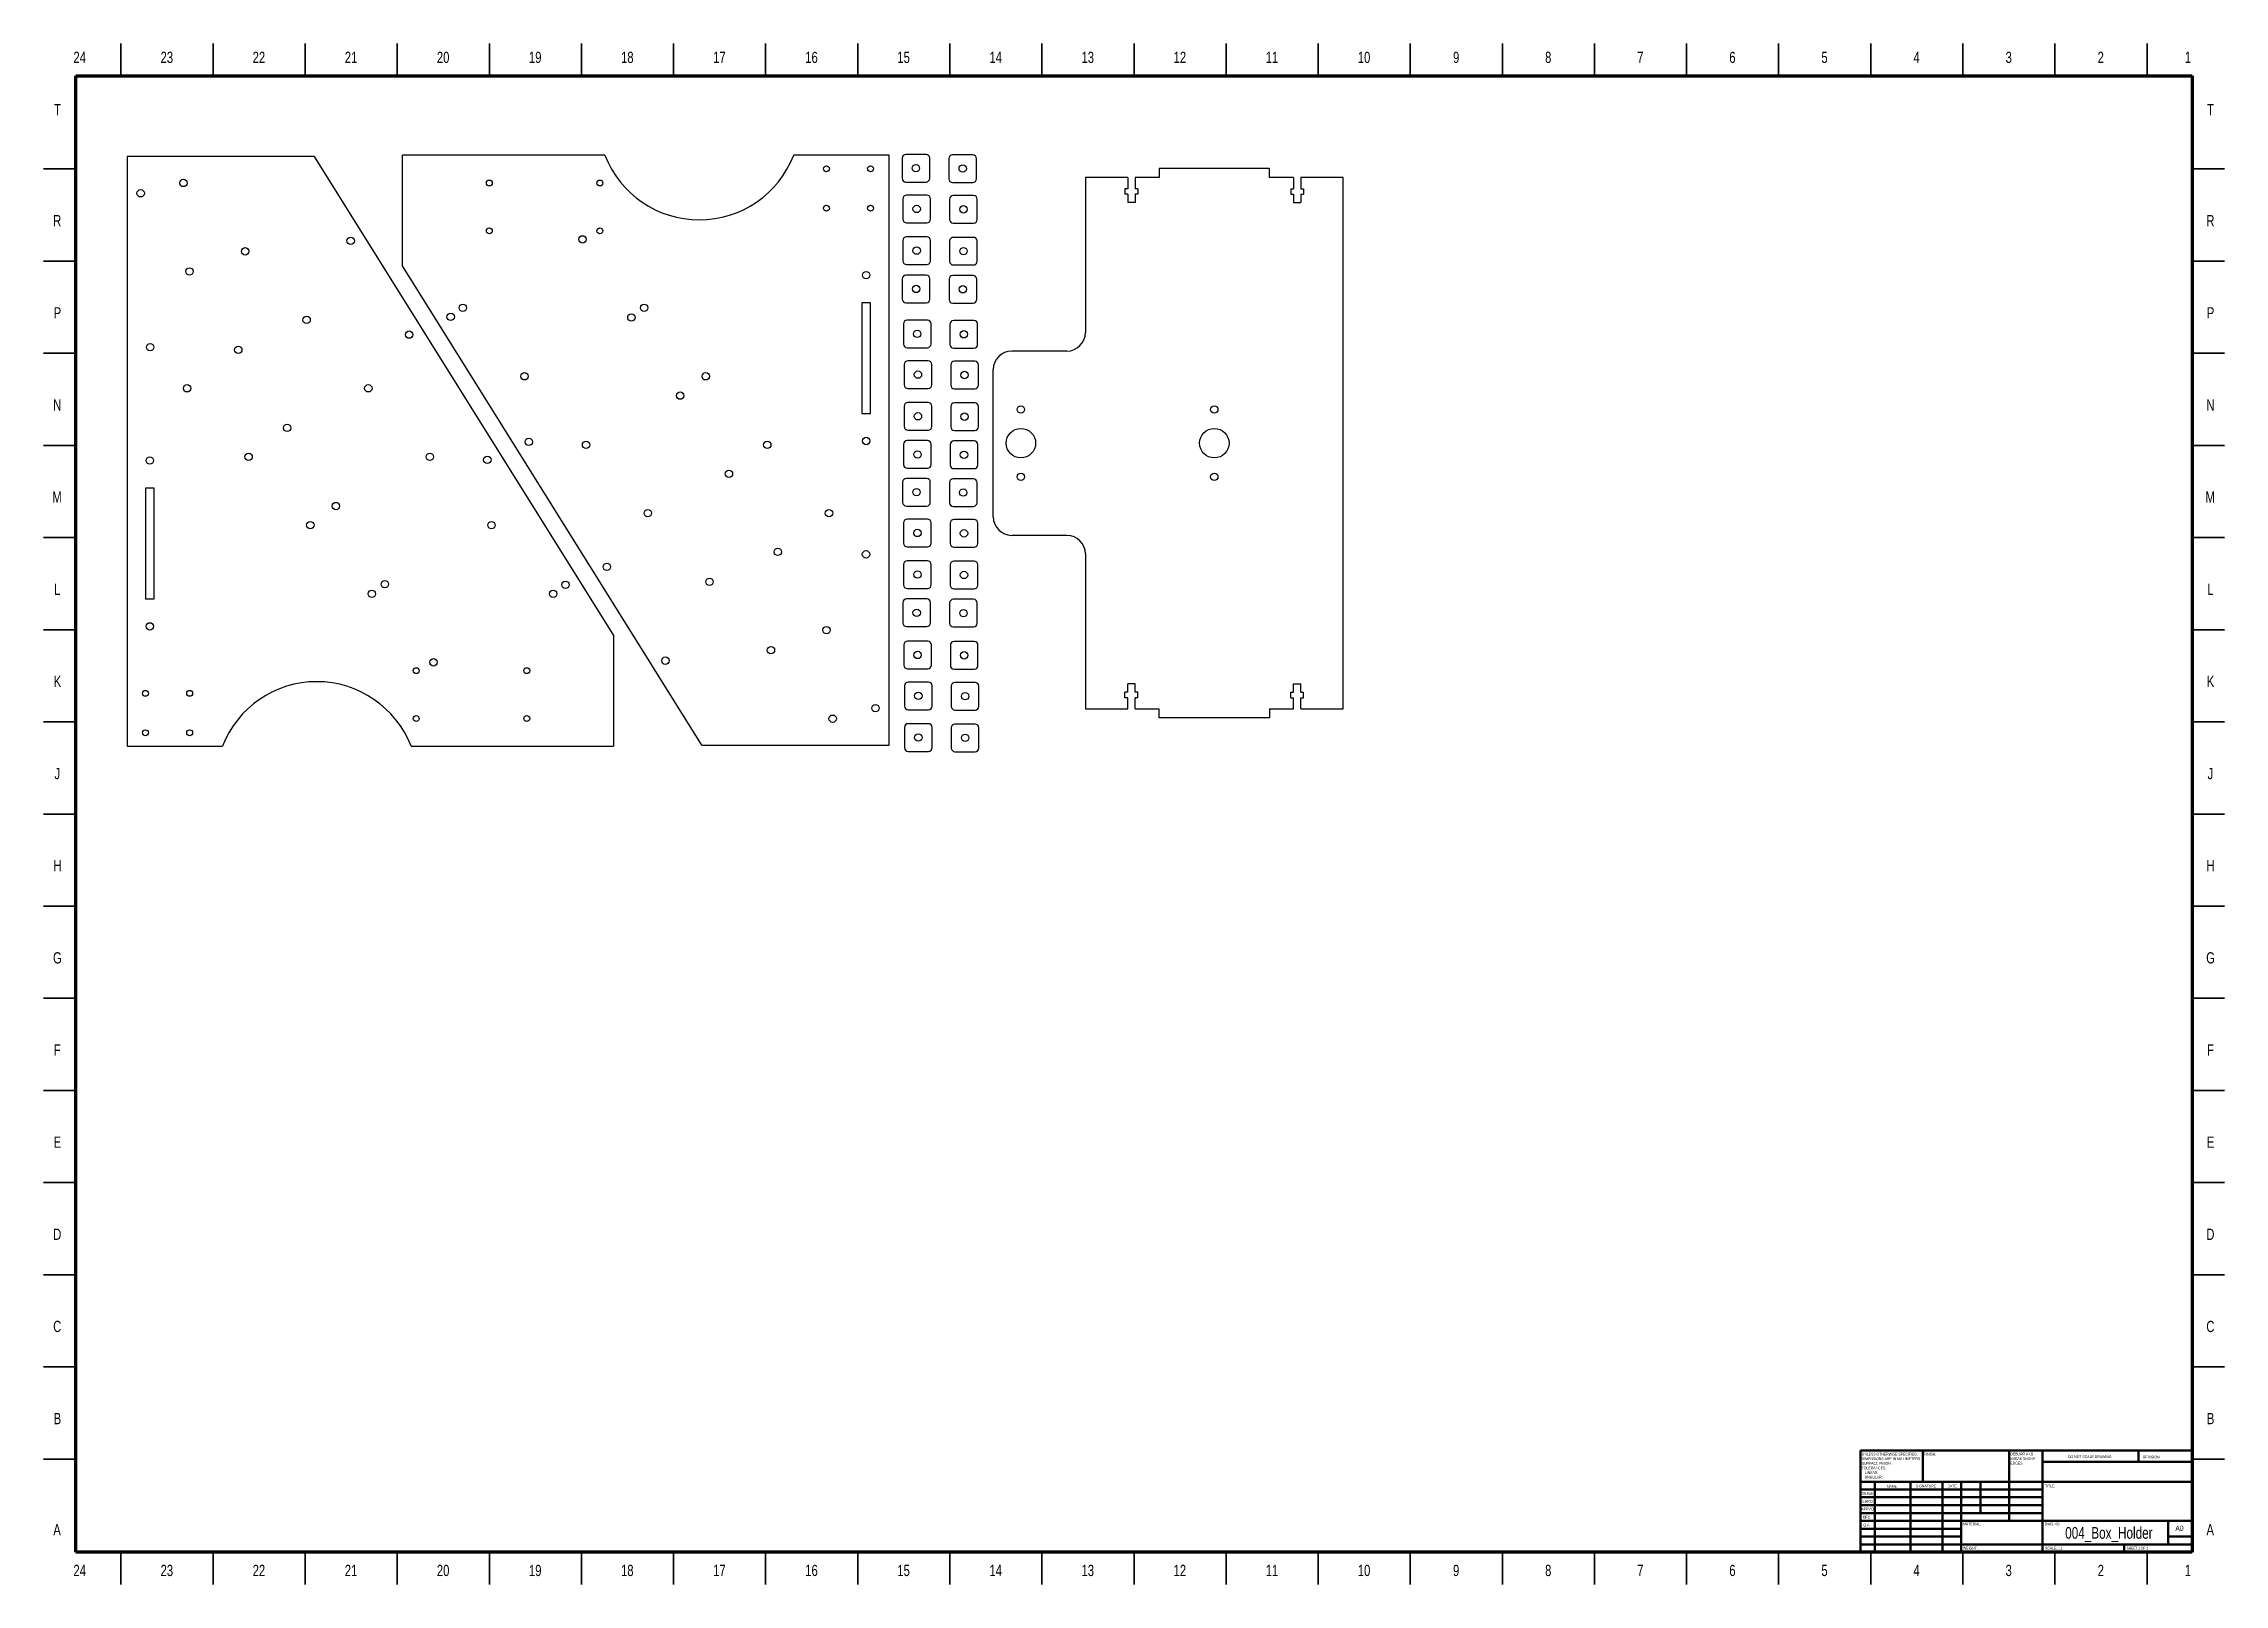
# Model space of a CAD drawing. Header units: millimetres. Extents: x 2 to 1186, y 2 to 838.
import ezdxf

# ---------------------------------------------------------------- set-up
doc = ezdxf.new("R2010")
doc.units = ezdxf.units.MM
doc.styles.add('SLDTEXTSTYLE0', font='TXT', dxfattribs={"width": 0.75})
doc.styles.add('SLDTEXTSTYLE1', font='TXT', dxfattribs={"width": 0.686449})
doc.styles.add('SLDTEXTSTYLE2', font='TXT', dxfattribs={"width": 0.6875})

# ---------------------------------------------------------------- blocks, each defined once
blk = doc.blocks.new('SW_NOTE_0')
at = {"color": 0, "linetype": 'Continuous', "lineweight": 0, "char_height": 1.5, "attachment_point": 1, "style": 'SLDTEXTSTYLE0'}
for s, insert in [('UNLESS OTHERWISE SPECIFIED:', (0, 1.9)), ('TOLERANCES:', (0, -5.6)), ('DIMENSIONS ARE IN MILLIMETERS', (0, -0.6)), ('SURFACE FINISH:', (0, -3.1)), ('ANGULAR:', (1.7, -10.6)), ('LINEAR:', (1.7, -8.1))]:
    blk.add_mtext(s, dxfattribs=dict(at, insert=insert))
blk = doc.blocks.new('SW_NOTE_1')
at = {"color": 0, "linetype": 'Continuous', "lineweight": 0, "char_height": 1.5, "attachment_point": 1, "style": 'SLDTEXTSTYLE0'}
for s, insert in [('DEBURR AND', (0, 1.9)), ('BREAK SHARP', (0, -0.6)), ('EDGES', (0, -3.1))]:
    blk.add_mtext(s, dxfattribs=dict(at, insert=insert))

msp = doc.modelspace()

# ---------------------------------------------------------------- linework, layer by layer
at = {"color": 7, "linetype": 'Continuous', "lineweight": 35}
for p, q in [((44.5, 821), (44.5, 838.5)), ((94.5, 821), (94.5, 838.5)), ((144.5, 821), (144.5, 838.5)), ((194.5, 821), (194.5, 838.5)), ((244.5, 821), (244.5, 838.5)), ((294.5, 821), (294.5, 838.5)), ((344.5, 821), (344.5, 838.5)), ((394.5, 821), (394.5, 838.5)), ((444.5, 821), (444.5, 838.5)), ((494.5, 821), (494.5, 838.5)), ((544.5, 821), (544.5, 838.5)), ((594.5, 838.5), (594.5, 821)), ((594.5, 821), (594.5, 838.5)), ((644.5, 821), (644.5, 838.5)), ((694.5, 821), (694.5, 838.5)), ((744.5, 821), (744.5, 838.5)), ((794.5, 821), (794.5, 838.5)), ((844.5, 821), (844.5, 838.5)), ((894.5, 821), (894.5, 838.5)), ((944.5, 821), (944.5, 838.5)), ((994.5, 821), (994.5, 838.5)), ((1044.5, 821), (1044.5, 838.5)), ((1094.5, 821), (1094.5, 838.5)), ((1144.5, 821), (1144.5, 838.5)), ((20, 770.5), (2.5, 770.5)), ((1169, 770.5), (1186.5, 770.5)), ((20, 720.5), (2.5, 720.5)), ((1169, 720.5), (1186.5, 720.5)), ((20, 670.5), (2.5, 670.5)), ((1169, 670.5), (1186.5, 670.5)), ((20, 620.5), (2.5, 620.5)), ((1169, 620.5), (1186.5, 620.5)), ((20, 570.5), (2.5, 570.5)), ((1169, 570.5), (1186.5, 570.5)), ((20, 520.5), (2.5, 520.5)), ((1169, 520.5), (1186.5, 520.5)), ((20, 470.5), (2.5, 470.5)), ((1169, 470.5), (1186.5, 470.5)), ((2.5, 420.5), (20, 420.5)), ((20, 420.5), (2.5, 420.5)), ((1186.5, 420.5), (1169, 420.5)), ((1169, 420.5), (1186.5, 420.5)), ((20, 370.5), (2.5, 370.5)), ((1169, 370.5), (1186.5, 370.5)), ((20, 320.5), (2.5, 320.5)), ((1169, 320.5), (1186.5, 320.5)), ((20, 270.5), (2.5, 270.5)), ((1169, 270.5), (1186.5, 270.5)), ((20, 220.5), (2.5, 220.5)), ((1169, 220.5), (1186.5, 220.5)), ((20, 170.5), (2.5, 170.5)), ((1169, 170.5), (1186.5, 170.5)), ((20, 120.5), (2.5, 120.5)), ((1169, 120.5), (1186.5, 120.5)), ((20, 70.5), (2.5, 70.5)), ((1169, 70.5), (1186.5, 70.5)), ((44.5, 20), (44.5, 2.5)), ((94.5, 20), (94.5, 2.5)), ((144.5, 20), (144.5, 2.5)), ((194.5, 20), (194.5, 2.5)), ((244.5, 20), (244.5, 2.5)), ((294.5, 20), (294.5, 2.5)), ((344.5, 20), (344.5, 2.5)), ((394.5, 20), (394.5, 2.5)), ((444.5, 20), (444.5, 2.5)), ((494.5, 20), (494.5, 2.5)), ((544.5, 20), (544.5, 2.5)), ((594.5, 2.5), (594.5, 20)), ((594.5, 20), (594.5, 2.5)), ((644.5, 20), (644.5, 2.5)), ((694.5, 20), (694.5, 2.5)), ((744.5, 20), (744.5, 2.5)), ((794.5, 20), (794.5, 2.5)), ((844.5, 20), (844.5, 2.5)), ((894.5, 20), (894.5, 2.5)), ((944.5, 20), (944.5, 2.5)), ((994.5, 20), (994.5, 2.5)), ((1044.5, 20), (1044.5, 2.5)), ((1094.5, 20), (1094.5, 2.5)), ((1144.5, 20), (1144.5, 2.5))]:
    msp.add_line(p, q, dxfattribs=at)
at = {"color": 7, "linetype": 'Continuous', "lineweight": 70}
for p, q in [((20, 20), (20, 821)), ((20, 821), (1169, 821)), ((1169, 821), (1169, 20)), ((1169, 20), (20, 20))]:
    msp.add_line(p, q, dxfattribs=at)
at = {"color": 7, "linetype": 'Continuous', "lineweight": 25}
for p, q in [((47.8, 777.3), (47.8, 457.3)), ((149.4, 777.3), (47.8, 777.3)), ((149.4, 777.3), (311.9, 517.3)), ((197.4, 717.9), (197.4, 777.9)), ((307.2, 777.9), (197.4, 777.9)), ((461.5, 777.9), (409.7, 777.9)), ((461.5, 457.9), (461.5, 777.9)), ((468.6, 776.4), (468.6, 765.4)), ((481.6, 778.4), (470.6, 778.4)), ((483.6, 765.4), (483.6, 776.4)), ((494, 776.2), (494, 765.2)), ((507, 778.2), (496, 778.2)), ((509, 765.2), (509, 776.2)), ((608.1, 770.8), (608.1, 765.8)), ((668.1, 770.8), (608.1, 770.8)), ((668.1, 765.8), (668.1, 770.8)), ((470.6, 763.4), (481.6, 763.4)), ((496, 763.2), (507, 763.2)), ((568.1, 765.8), (568.1, 681.7)), ((591.1, 765.8), (568.1, 765.8)), ((591.1, 759.8), (589.6, 759.8)), ((589.6, 759.8), (589.6, 756.8)), ((591.1, 765.8), (591.1, 759.8)), ((595.1, 765.8), (595.1, 759.8)), ((608.1, 765.8), (595.1, 765.8)), ((596.6, 759.8), (595.1, 759.8)), ((596.6, 759.8), (596.6, 756.8)), ((681.1, 765.8), (668.1, 765.8)), ((679.6, 759.8), (681.1, 759.8)), ((679.6, 759.8), (679.6, 756.8)), ((681.1, 765.8), (681.1, 759.8)), ((685.1, 765.8), (685.1, 759.8)), ((708.1, 765.8), (685.1, 765.8)), ((685.1, 759.8), (686.6, 759.8)), ((686.6, 759.8), (686.6, 756.8)), ((708.1, 477.6), (708.1, 765.8)), ((469, 754.3), (469, 743.3)), ((482, 756.3), (471, 756.3)), ((484, 743.3), (484, 754.3)), ((494.4, 754.1), (494.4, 743.1)), ((507.4, 756.1), (496.4, 756.1)), ((509.4, 743.1), (509.4, 754.1)), ((591.1, 756.8), (589.6, 756.8)), ((591.1, 756.8), (591.1, 752.3)), ((595.1, 752.3), (591.1, 752.3)), ((595.1, 756.8), (595.1, 752.3)), ((596.6, 756.8), (595.1, 756.8)), ((679.6, 756.8), (681.1, 756.8)), ((681.1, 756.8), (681.1, 752.3)), ((681.1, 752.3), (685.1, 752.3)), ((685.1, 756.8), (685.1, 752.3)), ((685.1, 756.8), (686.6, 756.8)), ((471, 741.3), (482, 741.3)), ((496.4, 741.1), (507.4, 741.1)), ((469, 731.7), (469, 720.7)), ((482, 733.7), (471, 733.7)), ((484, 720.7), (484, 731.7)), ((494.4, 731.4), (494.4, 720.4)), ((507.4, 733.4), (496.4, 733.4)), ((509.4, 720.4), (509.4, 731.4)), ((359.8, 457.9), (197.4, 717.9)), ((468.7, 710.9), (468.7, 699.9)), ((481.7, 712.9), (470.7, 712.9)), ((471, 718.7), (482, 718.7)), ((483.7, 699.9), (483.7, 710.9)), ((494.1, 710.7), (494.1, 699.7)), ((507.1, 712.7), (496.1, 712.7)), ((496.4, 718.4), (507.4, 718.4)), ((509.1, 699.7), (509.1, 710.7)), ((446.7, 697.9), (446.7, 637.9)), ((451.5, 697.9), (446.7, 697.9)), ((451.5, 637.9), (451.5, 697.9)), ((470.7, 697.9), (481.7, 697.9)), ((482.3, 688.5), (471.3, 688.5)), ((496.1, 697.7), (507.1, 697.7)), ((507.6, 688.3), (496.6, 688.3)), ((469.3, 686.5), (469.3, 675.5)), ((484.3, 675.5), (484.3, 686.5)), ((494.6, 686.3), (494.6, 675.3)), ((509.6, 675.3), (509.6, 686.3)), ((469.7, 664.4), (469.7, 653.4)), ((471.3, 673.5), (482.3, 673.5)), ((482.7, 666.4), (471.7, 666.4)), ((484.7, 653.4), (484.7, 664.4)), ((495, 664.2), (495, 653.2)), ((496.6, 673.3), (507.6, 673.3)), ((508, 666.2), (497, 666.2)), ((510, 653.2), (510, 664.2)), ((558.1, 671.7), (528.1, 671.7)), ((471.7, 651.4), (482.7, 651.4)), ((497, 651.2), (508, 651.2)), ((518.1, 581.7), (518.1, 661.7)), ((469.7, 641.8), (469.7, 630.8)), ((482.7, 643.8), (471.7, 643.8)), ((484.7, 630.8), (484.7, 641.8)), ((495, 641.6), (495, 630.6)), ((508, 643.6), (497, 643.6)), ((510, 630.6), (510, 641.6)), ((446.7, 637.9), (451.5, 637.9)), ((471.7, 628.8), (482.7, 628.8)), ((497, 628.6), (508, 628.6)), ((469.4, 621.1), (469.4, 610.1)), ((482.4, 623.1), (471.4, 623.1)), ((484.4, 610.1), (484.4, 621.1)), ((494.7, 620.9), (494.7, 609.9)), ((507.7, 622.9), (496.7, 622.9)), ((509.7, 609.9), (509.7, 620.9)), ((471.4, 608.1), (482.4, 608.1)), ((496.7, 607.9), (507.7, 607.9)), ((62.6, 597.3), (57.8, 597.3)), ((57.8, 597.3), (57.8, 537.3)), ((62.6, 537.3), (62.6, 597.3)), ((468.9, 600.6), (468.9, 589.6)), ((481.9, 602.6), (470.9, 602.6)), ((483.9, 589.6), (483.9, 600.6)), ((494.3, 600.4), (494.3, 589.4)), ((507.3, 602.4), (496.3, 602.4)), ((509.3, 589.4), (509.3, 600.4)), ((470.9, 587.6), (481.9, 587.6)), ((482.4, 580.5), (471.4, 580.5)), ((496.3, 587.4), (507.3, 587.4)), ((507.7, 580.3), (496.7, 580.3)), ((469.4, 578.5), (469.4, 567.5)), ((484.4, 567.5), (484.4, 578.5)), ((494.7, 578.3), (494.7, 567.3)), ((509.7, 567.3), (509.7, 578.3)), ((558.1, 571.7), (528.1, 571.7)), ((471.4, 565.5), (482.4, 565.5)), ((482.4, 557.9), (471.4, 557.9)), ((496.7, 565.3), (507.7, 565.3)), ((507.7, 557.7), (496.7, 557.7)), ((568.1, 561.7), (568.1, 477.6)), ((469.4, 555.9), (469.4, 544.9)), ((484.4, 544.9), (484.4, 555.9)), ((494.7, 555.7), (494.7, 544.7)), ((509.7, 544.7), (509.7, 555.7)), ((57.8, 537.3), (62.6, 537.3)), ((469, 535.2), (469, 524.2)), ((482, 537.2), (471, 537.2)), ((471.4, 542.9), (482.4, 542.9)), ((484, 524.2), (484, 535.2)), ((494.4, 535), (494.4, 524)), ((507.4, 537), (496.4, 537)), ((496.7, 542.7), (507.7, 542.7)), ((509.4, 524), (509.4, 535)), ((471, 522.2), (482, 522.2)), ((496.4, 522), (507.4, 522)), ((311.9, 517.3), (311.9, 457.3)), ((469.5, 512.3), (469.5, 501.3)), ((482.5, 514.3), (471.5, 514.3)), ((484.5, 501.3), (484.5, 512.3)), ((494.8, 512.1), (494.8, 501.1)), ((507.8, 514.1), (496.8, 514.1)), ((509.8, 501.1), (509.8, 512.1)), ((471.5, 499.3), (482.5, 499.3)), ((496.8, 499.1), (507.8, 499.1)), ((469.9, 490.1), (469.9, 479.1)), ((482.9, 492.1), (471.9, 492.1)), ((484.9, 479.1), (484.9, 490.1)), ((495.3, 489.9), (495.3, 478.9)), ((508.3, 491.9), (497.3, 491.9)), ((510.3, 478.9), (510.3, 489.9)), ((591.1, 486.6), (589.6, 486.6)), ((589.6, 483.6), (589.6, 486.6)), ((595.1, 491.1), (591.1, 491.1)), ((591.1, 486.6), (591.1, 491.1)), ((595.1, 486.6), (595.1, 491.1)), ((596.6, 486.6), (595.1, 486.6)), ((596.6, 483.6), (596.6, 486.6)), ((679.6, 486.6), (681.1, 486.6)), ((679.6, 483.6), (679.6, 486.6)), ((681.1, 491.1), (685.1, 491.1)), ((681.1, 486.6), (681.1, 491.1)), ((685.1, 486.6), (685.1, 491.1)), ((685.1, 486.6), (686.6, 486.6)), ((686.6, 483.6), (686.6, 486.6)), ((471.9, 477.1), (482.9, 477.1)), ((497.3, 476.9), (508.3, 476.9)), ((568.1, 477.6), (591.1, 477.6)), ((591.1, 483.6), (589.6, 483.6)), ((591.1, 477.6), (591.1, 483.6)), ((595.1, 477.6), (595.1, 483.6)), ((596.6, 483.6), (595.1, 483.6)), ((595.1, 477.6), (608.1, 477.6)), ((608.1, 472.6), (608.1, 477.6)), ((668.1, 477.6), (668.1, 472.6)), ((668.1, 477.6), (681.1, 477.6)), ((679.6, 483.6), (681.1, 483.6)), ((681.1, 477.6), (681.1, 483.6)), ((685.1, 477.6), (685.1, 483.6)), ((685.1, 483.6), (686.6, 483.6)), ((685.1, 477.6), (708.1, 477.6)), ((469.9, 467.5), (469.9, 456.5)), ((482.9, 469.5), (471.9, 469.5)), ((484.9, 456.5), (484.9, 467.5)), ((495.3, 467.3), (495.3, 456.3)), ((508.3, 469.3), (497.3, 469.3)), ((510.3, 456.3), (510.3, 467.3)), ((668.1, 472.6), (608.1, 472.6)), ((47.8, 457.3), (99.6, 457.3)), ((202, 457.3), (311.9, 457.3)), ((359.8, 457.9), (461.5, 457.9)), ((471.9, 454.5), (482.9, 454.5)), ((497.3, 454.3), (508.3, 454.3))]:
    msp.add_line(p, q, dxfattribs=at)
at = {"color": 7, "linetype": 'Continuous', "lineweight": 50}
for p, q in [((989, 75.2), (1169, 75.2)), ((989, 75.2), (989, 20)), ((1022.8, 58.2), (1022.8, 75.2)), ((1069.6, 75.2), (1069.6, 37)), ((1087.8, 75.2), (1087.8, 20)), ((1139.8, 68.9), (1139.8, 75.2)), ((1169, 68.9), (1087.8, 68.9)), ((1169, 58.2), (989, 58.2)), ((1087.8, 54), (989, 54)), ((1087.8, 49.8), (989, 49.8)), ((996.8, 58.2), (996.8, 20)), ((1016, 58.2), (1016, 20)), ((1033.4, 58.2), (1033.4, 20)), ((1043.6, 20), (1043.6, 58.2)), ((1054, 41.2), (1054, 58.2)), ((1087.8, 45.5), (989, 45.5)), ((1087.8, 41.2), (989, 41.2)), ((1043.6, 37), (989, 37)), ((1043.6, 37), (1169, 37)), ((1156, 24.2), (1156, 37)), ((1043.6, 32.7), (989, 32.7)), ((1043.6, 28.5), (989, 28.5)), ((989, 24.2), (1169, 24.2)), ((1132, 20), (1132, 24.2)), ((1169, 28.5), (1156, 28.5))]:
    msp.add_line(p, q, dxfattribs=at)
at = {"color": 7, "linetype": 'Continuous', "lineweight": 25}
for centre, radius in [((427.5, 770.6), 1.6), ((451.5, 770.6), 1.6), ((476.1, 770.9), 2), ((501.5, 770.7), 2), ((55.2, 757.3), 2), ((78.4, 762.9), 2), ((244.5, 762.9), 1.6), ((304.5, 762.9), 1.6), ((427.5, 749.2), 1.6), ((451.5, 749.2), 1.6), ((476.5, 748.8), 2), ((501.9, 748.6), 2), ((244.5, 736.9), 1.6), ((295.1, 732.3), 2), ((304.5, 736.9), 1.6), ((111.9, 725.8), 2), ((169.2, 731.5), 2), ((476.5, 726.2), 2), ((501.9, 725.9), 2), ((81.7, 714.9), 2), ((449.1, 712.9), 2), ((476.2, 705.4), 2), ((501.6, 705.2), 2), ((145.3, 688.6), 2), ((223.5, 690.3), 2), ((230.1, 695.2), 2), ((321.6, 689.9), 2), ((328.5, 695.2), 2), ((60.3, 673.8), 2), ((201, 680.6), 2), ((476.8, 681), 2), ((502.1, 680.8), 2), ((108.2, 672.4), 2), ((80.4, 651.5), 2), ((178.8, 651.5), 2), ((263.6, 658), 2), ((362, 658), 2), ((477.2, 658.9), 2), ((502.5, 658.7), 2), ((348.1, 647.5), 2), ((533.1, 640), 2), ((638.1, 640), 2), ((134.7, 630), 2), ((477.2, 636.3), 2), ((502.5, 636.1), 2), ((533.1, 621.7), 8), ((638.1, 621.7), 8), ((113.8, 614.3), 2), ((212.2, 614.3), 2), ((265.9, 622.4), 2), ((297, 620.8), 2), ((395.4, 620.8), 2), ((449.1, 622.9), 2), ((476.9, 615.6), 2), ((502.2, 615.4), 2), ((60.2, 612.3), 2), ((243.4, 612.7), 2), ((374.6, 605.1), 2), ((533.1, 603.5), 2), ((638.1, 603.5), 2), ((476.4, 595.1), 2), ((501.8, 594.9), 2), ((161.2, 587.6), 2), ((330.5, 583.7), 2), ((428.9, 583.7), 2), ((147.3, 577.2), 2), ((245.7, 577.2), 2), ((476.9, 573), 2), ((502.2, 572.8), 2), ((308.3, 554.6), 2), ((401.1, 562.7), 2), ((449, 561.4), 2), ((187.7, 545.2), 2), ((285.8, 544.9), 2), ((364, 546.5), 2), ((476.9, 550.4), 2), ((502.2, 550.2), 2), ((180.7, 540), 2), ((279.1, 540), 2), ((60.2, 522.3), 2), ((427.6, 520.3), 2), ((476.5, 529.7), 2), ((501.9, 529.5), 2), ((397.4, 509.4), 2), ((204.8, 498.3), 1.6), ((214.2, 502.8), 2), ((264.8, 498.3), 1.6), ((340.1, 503.7), 2), ((477, 506.8), 2), ((502.3, 506.6), 2), ((57.8, 486), 1.6), ((81.8, 486), 1.6), ((477.4, 484.6), 2), ((502.8, 484.4), 2), ((204.8, 472.3), 1.6), ((264.8, 472.3), 1.6), ((430.9, 472.2), 2), ((454.1, 477.9), 2), ((57.8, 464.6), 1.6), ((81.8, 464.6), 1.6), ((477.4, 462), 2), ((502.8, 461.8), 2)]:
    msp.add_circle(centre, radius, dxfattribs=at)
for centre, radius, start, end in [((358.5, 797.9), 55, 201.3237, 338.6763), ((470.6, 776.4), 2, 90, 180), ((481.6, 776.4), 2, 0, 90), ((496, 776.2), 2, 90, 180), ((507, 776.2), 2, 0, 90), ((470.6, 765.4), 2, 180, 270), ((481.6, 765.4), 2, 270, 0), ((496, 765.2), 2, 180, 270), ((507, 765.2), 2, 270, 0), ((471, 754.3), 2, 90, 180), ((482, 754.3), 2, 0, 90), ((496.4, 754.1), 2, 90, 180), ((507.4, 754.1), 2, 0, 90), ((471, 743.3), 2, 180, 270), ((482, 743.3), 2, 270, 0), ((496.4, 743.1), 2, 180, 270), ((507.4, 743.1), 2, 270, 0), ((471, 731.7), 2, 90, 180), ((482, 731.7), 2, 0, 90), ((496.4, 731.4), 2, 90, 180), ((507.4, 731.4), 2, 0, 90), ((470.7, 710.9), 2, 90, 180), ((471, 720.7), 2, 180, 270), ((481.7, 710.9), 2, 0, 90), ((482, 720.7), 2, 270, 0), ((496.1, 710.7), 2, 90, 180), ((496.4, 720.4), 2, 180, 270), ((507.1, 710.7), 2, 0, 90), ((507.4, 720.4), 2, 270, 0), ((470.7, 699.9), 2, 180, 270), ((481.7, 699.9), 2, 270, 0), ((496.1, 699.7), 2, 180, 270), ((507.1, 699.7), 2, 270, 0), ((471.3, 686.5), 2, 90, 180), ((482.3, 686.5), 2, 0, 90), ((496.6, 686.3), 2, 90, 180), ((507.6, 686.3), 2, 0, 90), ((471.3, 675.5), 2, 180, 270), ((482.3, 675.5), 2, 270, 0), ((496.6, 675.3), 2, 180, 270), ((507.6, 675.3), 2, 270, 0), ((558.1, 681.7), 10, 270, 0), ((471.7, 664.4), 2, 90, 180), ((482.7, 664.4), 2, 0, 90), ((497, 664.2), 2, 90, 180), ((508, 664.2), 2, 0, 90), ((528.1, 661.7), 10, 90, 180), ((471.7, 653.4), 2, 180, 270), ((482.7, 653.4), 2, 270, 0), ((497, 653.2), 2, 180, 270), ((508, 653.2), 2, 270, 0), ((471.7, 641.8), 2, 90, 180), ((482.7, 641.8), 2, 0, 90), ((497, 641.6), 2, 90, 180), ((508, 641.6), 2, 0, 90), ((471.7, 630.8), 2, 180, 270), ((482.7, 630.8), 2, 270, 0), ((497, 630.6), 2, 180, 270), ((508, 630.6), 2, 270, 0), ((471.4, 621.1), 2, 90, 180), ((482.4, 621.1), 2, 0, 90), ((496.7, 620.9), 2, 90, 180), ((507.7, 620.9), 2, 0, 90), ((471.4, 610.1), 2, 180, 270), ((482.4, 610.1), 2, 270, 0), ((496.7, 609.9), 2, 180, 270), ((507.7, 609.9), 2, 270, 0), ((470.9, 600.6), 2, 90, 180), ((481.9, 600.6), 2, 0, 90), ((496.3, 600.4), 2, 90, 180), ((507.3, 600.4), 2, 0, 90), ((470.9, 589.6), 2, 180, 270), ((471.4, 578.5), 2, 90, 180), ((481.9, 589.6), 2, 270, 0), ((482.4, 578.5), 2, 0, 90), ((496.3, 589.4), 2, 180, 270), ((496.7, 578.3), 2, 90, 180), ((507.3, 589.4), 2, 270, 0), ((507.7, 578.3), 2, 0, 90), ((528.1, 581.7), 10, 180, 270), ((558.1, 561.7), 10, 0, 90), ((471.4, 567.5), 2, 180, 270), ((471.4, 555.9), 2, 90, 180), ((482.4, 567.5), 2, 270, 0), ((482.4, 555.9), 2, 0, 90), ((496.7, 567.3), 2, 180, 270), ((496.7, 555.7), 2, 90, 180), ((507.7, 567.3), 2, 270, 0), ((507.7, 555.7), 2, 0, 90), ((471.4, 544.9), 2, 180, 270), ((482.4, 544.9), 2, 270, 0), ((496.7, 544.7), 2, 180, 270), ((507.7, 544.7), 2, 270, 0), ((471, 535.2), 2, 90, 180), ((482, 535.2), 2, 0, 90), ((496.4, 535), 2, 90, 180), ((507.4, 535), 2, 0, 90), ((471, 524.2), 2, 180, 270), ((482, 524.2), 2, 270, 0), ((496.4, 524), 2, 180, 270), ((507.4, 524), 2, 270, 0), ((471.5, 512.3), 2, 90, 180), ((482.5, 512.3), 2, 0, 90), ((496.8, 512.1), 2, 90, 180), ((507.8, 512.1), 2, 0, 90), ((471.5, 501.3), 2, 180, 270), ((482.5, 501.3), 2, 270, 0), ((496.8, 501.1), 2, 180, 270), ((507.8, 501.1), 2, 270, 0), ((150.8, 437.3), 55, 21.3237, 158.6763), ((471.9, 490.1), 2, 90, 180), ((482.9, 490.1), 2, 0, 90), ((497.3, 489.9), 2, 90, 180), ((508.3, 489.9), 2, 0, 90), ((471.9, 479.1), 2, 180, 270), ((482.9, 479.1), 2, 270, 0), ((497.3, 478.9), 2, 180, 270), ((508.3, 478.9), 2, 270, 0), ((471.9, 467.5), 2, 90, 180), ((482.9, 467.5), 2, 0, 90), ((497.3, 467.3), 2, 90, 180), ((508.3, 467.3), 2, 0, 90), ((471.9, 456.5), 2, 180, 270), ((482.9, 456.5), 2, 270, 0), ((497.3, 456.3), 2, 180, 270), ((508.3, 456.3), 2, 270, 0)]:
    msp.add_arc(centre, radius, start, end, dxfattribs=at)

# ---------------------------------------------------------------- block references
at = {"color": 7, "linetype": 'Continuous', "lineweight": 0}
for name, p in [('SW_NOTE_0', (989.6, 72)), ('SW_NOTE_1', (1070.3, 72.1))]:
    msp.add_blockref(name, p, dxfattribs=at)

# ---------------------------------------------------------------- texts
for s, insert, char_height, attachment_point, style in [('24', (22.1, 834.1), 6.1, 2, 'SLDTEXTSTYLE0'), ('23', (69.4, 834.1), 6.1, 2, 'SLDTEXTSTYLE0'), ('22', (119.4, 834.1), 6.1, 2, 'SLDTEXTSTYLE0'), ('21', (169.4, 834.1), 6.1, 2, 'SLDTEXTSTYLE0'), ('20', (219.4, 834.1), 6.1, 2, 'SLDTEXTSTYLE0'), ('19', (269.4, 834.1), 6.1, 2, 'SLDTEXTSTYLE0'), ('18', (319.4, 834.1), 6.1, 2, 'SLDTEXTSTYLE0'), ('17', (369.4, 834.1), 6.1, 2, 'SLDTEXTSTYLE0'), ('16', (419.4, 834.1), 6.1, 2, 'SLDTEXTSTYLE0'), ('15', (469.4, 834.1), 6.1, 2, 'SLDTEXTSTYLE0'), ('14', (519.4, 834.1), 6.1, 2, 'SLDTEXTSTYLE0'), ('13', (569.4, 834.1), 6.1, 2, 'SLDTEXTSTYLE0'), ('12', (619.4, 834.1), 6.1, 2, 'SLDTEXTSTYLE0'), ('11', (669.4, 834.1), 6.1, 2, 'SLDTEXTSTYLE0'), ('10', (719.4, 834.1), 6.1, 2, 'SLDTEXTSTYLE0'), ('9', (769.4, 834.1), 6.1, 2, 'SLDTEXTSTYLE0'), ('8', (819.4, 834.1), 6.1, 2, 'SLDTEXTSTYLE0'), ('7', (869.4, 834.1), 6.1, 2, 'SLDTEXTSTYLE0'), ('6', (919.4, 834.1), 6.1, 2, 'SLDTEXTSTYLE0'), ('5', (969.4, 834.1), 6.1, 2, 'SLDTEXTSTYLE0'), ('4', (1019.4, 834.1), 6.1, 2, 'SLDTEXTSTYLE0'), ('3', (1069.4, 834.1), 6.1, 2, 'SLDTEXTSTYLE0'), ('2', (1119.4, 834.1), 6.1, 2, 'SLDTEXTSTYLE0'), ('1', (1166.7, 834.1), 6.1, 2, 'SLDTEXTSTYLE0'), ('T', (10, 805.7), 6.1, 2, 'SLDTEXTSTYLE0'), ('T', (1179, 805.7), 6.1, 2, 'SLDTEXTSTYLE0'), ('R', (9.9, 745.5), 6.1, 2, 'SLDTEXTSTYLE0'), ('R', (1178.9, 745.5), 6.1, 2, 'SLDTEXTSTYLE0'), ('P', (10, 695.5), 6.1, 2, 'SLDTEXTSTYLE0'), ('P', (1179, 695.5), 6.1, 2, 'SLDTEXTSTYLE0'), ('N', (9.9, 645.5), 6.1, 2, 'SLDTEXTSTYLE0'), ('N', (1178.9, 645.5), 6.1, 2, 'SLDTEXTSTYLE0'), ('M', (9.8, 595.5), 6.1, 2, 'SLDTEXTSTYLE0'), ('M', (1178.8, 595.5), 6.1, 2, 'SLDTEXTSTYLE0'), ('L', (9.9, 545.5), 6.1, 2, 'SLDTEXTSTYLE0'), ('L', (1178.9, 545.5), 6.1, 2, 'SLDTEXTSTYLE0'), ('K', (10, 495.5), 6.1, 2, 'SLDTEXTSTYLE0'), ('K', (1179, 495.5), 6.1, 2, 'SLDTEXTSTYLE0'), ('J', (9.9, 445.5), 6.1, 2, 'SLDTEXTSTYLE0'), ('J', (1178.9, 445.5), 6.1, 2, 'SLDTEXTSTYLE0'), ('H', (10, 395.5), 6.1, 2, 'SLDTEXTSTYLE0'), ('H', (1179, 395.5), 6.1, 2, 'SLDTEXTSTYLE0'), ('G', (10, 345.5), 6.1, 2, 'SLDTEXTSTYLE0'), ('G', (1179, 345.5), 6.1, 2, 'SLDTEXTSTYLE0'), ('F', (9.9, 295.5), 6.1, 2, 'SLDTEXTSTYLE0'), ('F', (1178.9, 295.5), 6.1, 2, 'SLDTEXTSTYLE0'), ('E', (10, 245.5), 6.1, 2, 'SLDTEXTSTYLE0'), ('E', (1179, 245.5), 6.1, 2, 'SLDTEXTSTYLE0'), ('D', (9.9, 195.5), 6.1, 2, 'SLDTEXTSTYLE0'), ('D', (1178.9, 195.5), 6.1, 2, 'SLDTEXTSTYLE0'), ('C', (9.9, 145.5), 6.1, 2, 'SLDTEXTSTYLE0'), ('C', (1178.9, 145.5), 6.1, 2, 'SLDTEXTSTYLE0'), ('B', (10, 95.5), 6.1, 2, 'SLDTEXTSTYLE0'), ('B', (1179, 95.5), 6.1, 2, 'SLDTEXTSTYLE0'), ('FINISH:', (1023.4, 73.9), 1.5, 1, 'SLDTEXTSTYLE0'), ('DO NOT SCALE DRAWING', (1101.6, 72.5), 1.5, 1, 'SLDTEXTSTYLE0'), ('REVISION', (1142.3, 72.3), 1.5, 1, 'SLDTEXTSTYLE0'), ('DRAWN', (989.6, 52.4), 1.5, 1, 'SLDTEXTSTYLE1'), ("CHK'D", (989.9, 48.2), 1.5, 1, 'SLDTEXTSTYLE0'), ('NAME', (1003.3, 56.5), 1.5, 1, 'SLDTEXTSTYLE0'), ('SIGNATURE', (1019, 56.6), 1.5, 1, 'SLDTEXTSTYLE0'), ('DATE', (1036.2, 56.6), 1.5, 1, 'SLDTEXTSTYLE0'), ('TITLE:', (1089.1, 56.6), 1.5, 1, 'SLDTEXTSTYLE0'), ("APPV'D", (989.4, 44.1), 1.5, 1, 'SLDTEXTSTYLE0'), ('MFG', (990.1, 39.7), 1.5, 1, 'SLDTEXTSTYLE0'), ('Q.A', (990.5, 35.5), 1.5, 1, 'SLDTEXTSTYLE0'), ('MATERIAL:', (1044.6, 36), 1.5, 1, 'SLDTEXTSTYLE0'), ('DWG NO.', (1089, 36), 1.5, 1, 'SLDTEXTSTYLE0'), ('A', (9.8, 35.2), 6.1, 2, 'SLDTEXTSTYLE0'), ('004_Box_Holder', (1123.8, 33.6), 6.35, 2, 'SLDTEXTSTYLE0'), ('A0', (1159.9, 34.4), 2.91, 1, 'SLDTEXTSTYLE0'), ('A', (1178.8, 35.2), 6.1, 2, 'SLDTEXTSTYLE0'), ('24', (22.1, 13.1), 6.1, 2, 'SLDTEXTSTYLE0'), ('23', (69.4, 13.1), 6.1, 2, 'SLDTEXTSTYLE0'), ('22', (119.4, 13.1), 6.1, 2, 'SLDTEXTSTYLE0'), ('21', (169.4, 13.1), 6.1, 2, 'SLDTEXTSTYLE0'), ('20', (219.4, 13.1), 6.1, 2, 'SLDTEXTSTYLE0'), ('19', (269.4, 13.1), 6.1, 2, 'SLDTEXTSTYLE0'), ('18', (319.4, 13.1), 6.1, 2, 'SLDTEXTSTYLE0'), ('17', (369.4, 13.1), 6.1, 2, 'SLDTEXTSTYLE0'), ('16', (419.4, 13.1), 6.1, 2, 'SLDTEXTSTYLE0'), ('15', (469.4, 13.1), 6.1, 2, 'SLDTEXTSTYLE0'), ('14', (519.4, 13.1), 6.1, 2, 'SLDTEXTSTYLE0'), ('13', (569.4, 13.1), 6.1, 2, 'SLDTEXTSTYLE0'), ('12', (619.4, 13.1), 6.1, 2, 'SLDTEXTSTYLE0'), ('11', (669.4, 13.1), 6.1, 2, 'SLDTEXTSTYLE0'), ('10', (719.4, 13.1), 6.1, 2, 'SLDTEXTSTYLE0'), ('9', (769.4, 13.1), 6.1, 2, 'SLDTEXTSTYLE0'), ('8', (819.4, 13.1), 6.1, 2, 'SLDTEXTSTYLE0'), ('7', (869.4, 13.1), 6.1, 2, 'SLDTEXTSTYLE0'), ('6', (919.4, 13.1), 6.1, 2, 'SLDTEXTSTYLE0'), ('5', (969.4, 13.1), 6.1, 2, 'SLDTEXTSTYLE0'), ('4', (1019.4, 13.1), 6.1, 2, 'SLDTEXTSTYLE0'), ('WEIGHT:', (1044.6, 22.9), 1.5, 1, 'SLDTEXTSTYLE0'), ('3', (1069.4, 13.1), 6.1, 2, 'SLDTEXTSTYLE0'), ('SCALE:1:1', (1089.1, 22.9), 1.5, 1, 'SLDTEXTSTYLE0'), ('2', (1119.4, 13.1), 6.1, 2, 'SLDTEXTSTYLE0'), ('SHEET 1 OF 1', (1133.5, 22.9), 1.5, 1, 'SLDTEXTSTYLE2'), ('1', (1166.7, 13.1), 6.1, 2, 'SLDTEXTSTYLE0')]:
    msp.add_mtext(s, dxfattribs=dict(at, insert=insert, char_height=char_height, attachment_point=attachment_point, style=style))

doc.saveas('drawing.dxf')
